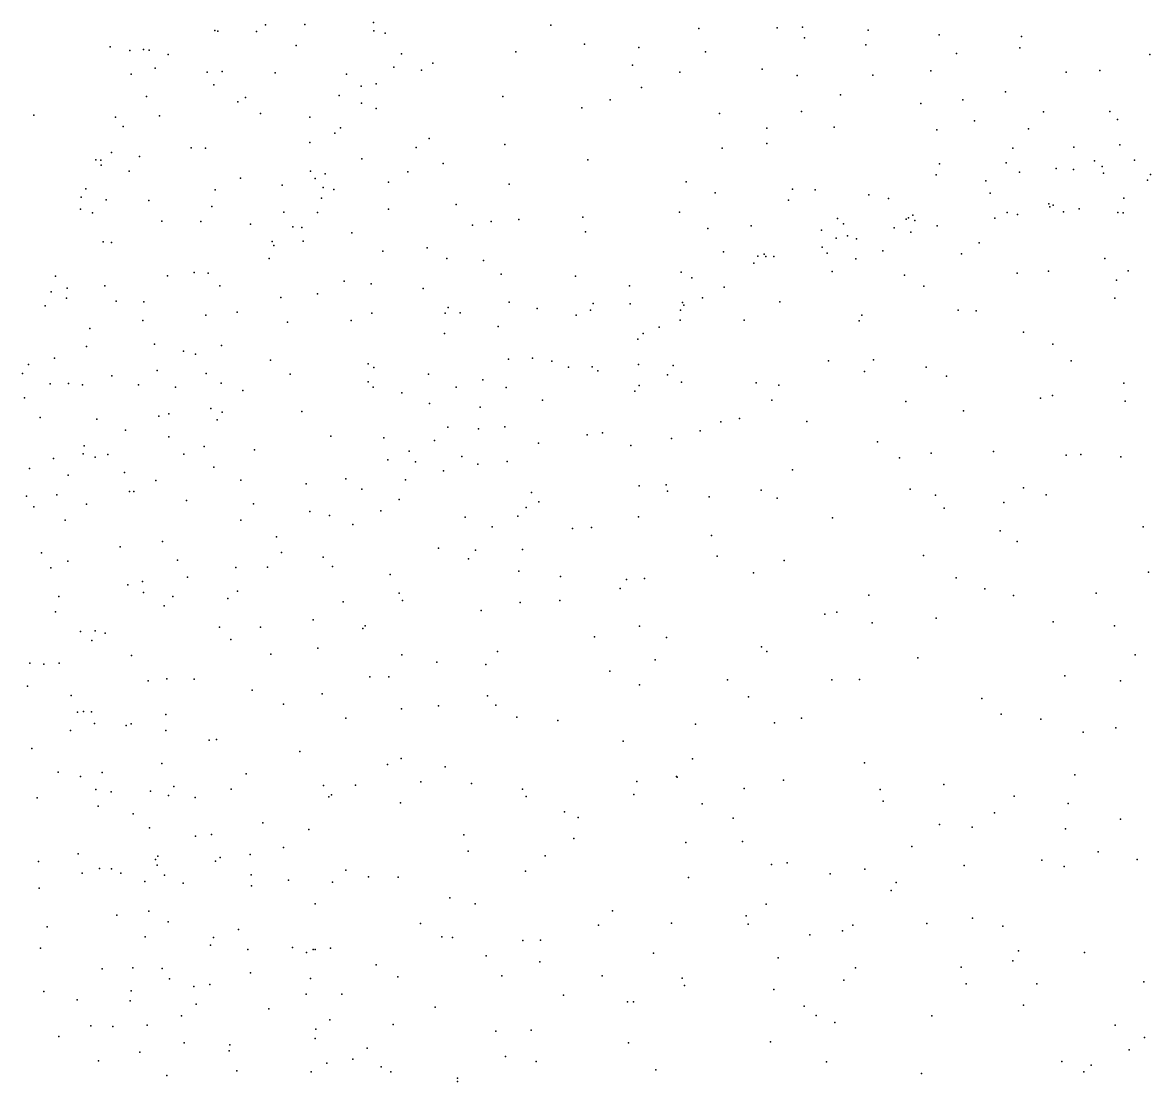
# Model space of a CAD drawing. Header units: metres. Extents: x -23.9 to 23.9, y -27.4 to 27.4.
# Drawn here: x -3.643 to -0.893, y -10.359 to -7.778 of the extents above; entities that cross this region are included whole.
import ezdxf

# ---------------------------------------------------------------- set-up
doc = ezdxf.new("R2010")
doc.units = ezdxf.units.M

msp = doc.modelspace()

# ---------------------------------------------------------------- linework, layer by layer
for p in [(-3.0503, -7.7839, 18.3637), (-2.9546, -7.7828, 18.5391), (-2.7872, -7.7782, 18.8921), (-3.1746, -7.7974, 18.1521), (-3.1669, -7.799, 16.9321), (-3.0727, -7.7996, 16.7126), (-2.7861, -7.7983, 16.0287), (-2.7588, -7.8041, 19.0961), (-2.3552, -7.7842, 19.999), (-1.9936, -7.7924, 14.8235), (-1.8026, -7.7911, 20.0875), (-1.7407, -7.7891, 21.3895), (-1.5813, -7.7966, 0.5067), (-1.4077, -7.8081, 19.973), (-3.4295, -7.837, 17.0934), (-2.9756, -7.834, 16.4217), (-2.273, -7.8312, 15.1416), (-2.1403, -7.8386, 15.0253), (-1.7363, -7.8151, 14.4679), (-1.587, -7.8321, 20.0774), (-1.2073, -7.8118, 19.9066), (-3.3815, -7.8466, 17.412), (-3.3483, -7.8435, 17.7852), (-3.334, -7.8458, 17.9239), (-3.2881, -7.8557, -0.1601), (-2.7192, -7.8542, 19.6095), (-2.4399, -7.8499, 15.2946), (-1.9774, -7.8494, 20.2017), (-1.3653, -7.8535, 20.9324), (-1.2115, -7.8394, 20.6529), (-0.8941, -7.8558, 20.1906), (-3.3196, -7.8891, 17.2504), (-2.7377, -7.8869, 15.6616), (-2.6429, -7.8769, 19.874), (-2.1559, -7.8823, 15.2279), (-1.8396, -7.8915, 0.4473), (-3.378, -7.9043, 17.6414), (-3.193, -7.8992, 16.6829), (-3.1566, -7.8973, 18.3229), (-3.0271, -7.9011, 16.633), (-2.8531, -7.9037, 18.8959), (-2.6705, -7.8943, 15.5103), (-2.0401, -7.8993, 14.9025), (-1.7544, -7.907, 20.2264), (-1.5699, -7.9064, 14.2296), (-1.4284, -7.8957, 22.0174), (-1.0981, -7.8987, 14.1328), (-1.0164, -7.895, 22.3892), (-3.1766, -7.9298, 16.9044), (-2.8177, -7.9333, 15.9768), (-2.7811, -7.9272, 15.8466), (-2.1337, -7.9363, 20.2955), (-1.2463, -7.9473, 20.1438), (-3.3411, -7.9582, 18.0654), (-3.1181, -7.9711, 18.4957), (-3.0996, -7.9612, 16.7487), (-2.8708, -7.9558, 16.1782), (-2.8165, -7.9745, 19.3375), (-2.4716, -7.9584, 15.5624), (-2.2105, -7.9662, 15.1179), (-1.6485, -7.9543, 14.3477), (-1.4522, -7.9755, 14.8633), (-1.35, -7.9668, 21.1917), (-3.6156, -8.0037, 17.1396), (-3.0625, -7.9997, 18.6215), (-2.7807, -7.9873, 19.8291), (-2.2795, -7.9863, 20.2506), (-1.9437, -7.9997, 14.7759), (-1.7432, -7.9951, 14.4882), (-1.1531, -7.9955, 22.0069), (-0.9915, -7.9947, 20.6927), (-3.4161, -8.0085, 17.7574), (-3.3094, -8.0058, 17.1789), (-2.9426, -8.009, 16.0556), (-1.3215, -8.018, 20.2732), (-0.9726, -8.0142, 20.1199), (-3.3981, -8.0318, 17.3746), (-2.8819, -8.0481, 16.3019), (-2.8678, -8.0348, 19.2027), (-1.8277, -8.0354, 20.4082), (-1.6638, -8.0334, 20.3691), (-1.4135, -8.0394, 21.4742), (-1.1899, -8.0376, 20.3675), (-3.2321, -8.0837, 16.4658), (-3.1972, -8.084, 16.9372), (-2.9429, -8.0702, -0.0595), (-2.6834, -8.0829, 15.659), (-2.6516, -8.0605, 20.0736), (-2.4673, -8.0755, 15.3723), (-1.9373, -8.0847, 20.4962), (-1.8284, -8.0726, 14.6191), (-1.2279, -8.0841, 14.1359), (-1.0791, -8.0821, 20.292), (-0.967, -8.0762, 14.2142), (-3.4642, -8.1126, 17.5871), (-3.4522, -8.1139, 17.9445), (-3.4263, -8.0948, 16.8613), (-3.3577, -8.1043, 17.2572), (-2.816, -8.11, 16.1351), (-2.2647, -8.1129, 15.2008), (-0.9318, -8.1139, 20.2447), (-3.4517, -8.1254, 18.0897), (-3.3833, -8.1401, 18.2375), (-2.9413, -8.1401, 19.0882), (-2.6174, -8.1217, 15.5167), (-1.4073, -8.1228, 14.1978), (-1.2445, -8.1205, 20.6701), (-1.1226, -8.1342, 20.8268), (-1.0805, -8.1363, 21.462), (-1.029, -8.1153, 20.59), (-1.0105, -8.1289, 20.733), (-3.112, -8.1576, 18.717), (-2.9296, -8.1579, 19.3204), (-2.9055, -8.1469, 19.517), (-2.7503, -8.1675, 20.1153), (-2.7035, -8.1418, -0.0037), (-2.025, -8.1662, 20.589), (-1.415, -8.1495, 20.605), (-1.2937, -8.164, 0.1972), (-1.212, -8.1425, 14.7368), (-1.0073, -8.1453, 20.9695), (-0.9001, -8.1622, 20.3772), (-0.8926, -8.1486, 14.696), (-3.4886, -8.1836, 17.7117), (-3.1733, -8.1862, -0.2483), (-3.0104, -8.1746, 16.6291), (-2.9103, -8.1805, 19.6937), (-2.8837, -8.185, 20.0253), (-2.4568, -8.1717, 20.3176), (-1.9543, -8.1935, 14.8135), (-1.7652, -8.184, 14.5414), (-1.7104, -8.1862, 20.5767), (-1.2831, -8.1942, 20.8706), (-3.4998, -8.2038, -0.4285), (-3.4395, -8.2106, 17.4152), (-3.3353, -8.212, 18.4251), (-2.9137, -8.2061, 15.8839), (-2.5857, -8.2217, 20.2836), (-1.7753, -8.2113, 0.2498), (-1.5795, -8.1982, 20.6085), (-1.5312, -8.2074, 14.8268), (-1.1404, -8.2201, 21.0859), (-1.1299, -8.2234, 21.551), (-0.9573, -8.2066, 21.2572), (-3.5021, -8.2328, 17.8919), (-3.4724, -8.2421, 18.2129), (-3.1816, -8.2266, 16.8986), (-3.0063, -8.2407, 19.024), (-2.9238, -8.2413, 16.5041), (-2.7508, -8.2334, 16.0279), (-2.0414, -8.2404, 14.9437), (-1.4723, -8.2477, 20.8666), (-1.242, -8.2409, 21.7873), (-1.2165, -8.2458, 21.2584), (-1.138, -8.2271, 21.3774), (-1.1048, -8.2398, 14.2273), (-1.0663, -8.2324, 21.7256), (-0.9725, -8.2415, 14.2394), (-0.9593, -8.2421, 21.9313), (-3.3038, -8.2619, 17.1411), (-3.2085, -8.2634, 18.6862), (-3.0874, -8.2692, 18.8736), (-2.9843, -8.2764, 19.5174), (-2.9618, -8.2776, 19.7803), (-2.5459, -8.2719, 15.4885), (-2.5002, -8.2628, 15.3794), (-2.433, -8.2579, 15.3848), (-2.2766, -8.2524, 20.5117), (-1.866, -8.2736, 14.6963), (-1.6554, -8.256, 20.7235), (-1.641, -8.2686, 22.0625), (-1.5177, -8.2783, 21.4879), (-1.4887, -8.2577, 21.9518), (-1.4827, -8.2543, 21.8134), (-1.4671, -8.2609, 21.6582), (-1.4126, -8.2738, 21.2889), (-1.2724, -8.2553, 22.0083), (-2.8403, -8.2904, 16.3303), (-2.2704, -8.2884, 15.2472), (-1.9717, -8.28, 20.7341), (-1.6946, -8.2843, 21.8511), (-1.6587, -8.3038, 21.4168), (-1.6317, -8.298, 20.8801), (-1.6096, -8.3054, 21.2582), (-1.4768, -8.2893, 20.9958), (-3.4466, -8.3129, 16.658), (-3.4262, -8.3142, 18.3976), (-3.0345, -8.3122, 19.1963), (-3.03, -8.322, 16.6645), (-2.9591, -8.3109, 20.0384), (-2.6566, -8.3274, 15.7948), (-1.693, -8.3256, 21.1267), (-1.3103, -8.3149, 14.2531), (-3.0419, -8.3532, 19.3944), (-2.7642, -8.3351, 20.2796), (-2.6088, -8.353, 15.6558), (-2.5188, -8.3585, 20.4597), (-1.9337, -8.3368, 14.8005), (-1.85, -8.3477, 21.2759), (-1.8342, -8.3425, 21.4222), (-1.8305, -8.3482, 21.0978), (-1.8112, -8.3487, 22.0195), (-1.6813, -8.3401, 14.5198), (-1.6107, -8.3541, 0.1276), (-1.5455, -8.3342, 14.3882), (-1.3536, -8.342, 22.1965), (-1.0035, -8.353, 22.2056), (-3.2248, -8.3877, 18.8058), (-2.0368, -8.387, 14.954), (-1.8594, -8.3647, 21.5772), (-1.6688, -8.3852, 22.217), (-1.1414, -8.3839, 22.2639), (-0.9472, -8.3836, -0.0055), (-3.563, -8.396, 18.0412), (-3.2895, -8.3957, 17.1054), (-3.1901, -8.3893, 18.9435), (-2.8592, -8.4089, 16.4096), (-2.7932, -8.4151, 15.6008), (-2.4763, -8.3912, 15.4547), (-2.2944, -8.3966, 20.6407), (-2.0108, -8.4003, 20.8363), (-1.4925, -8.3937, 22.282), (-1.2174, -8.3894, 0.03), (-0.9753, -8.4062, 14.3248), (-3.5737, -8.4347, 17.8527), (-3.5341, -8.4257, 17.5982), (-3.4422, -8.4203, 17.4097), (-3.1622, -8.4198, 19.1982), (-2.9242, -8.4391, 16.5285), (-2.6664, -8.4268, 15.9205), (-2.1632, -8.4197, -0.0092), (-1.9318, -8.4229, 21.8697), (-1.4453, -8.4205, 14.7269), (-3.5878, -8.469, 18.1733), (-3.5357, -8.4499, 18.3817), (-3.4151, -8.4575, 18.5857), (-3.3477, -8.4591, 17.2185), (-3.0129, -8.4484, 20.2219), (-2.4564, -8.4595, 20.5981), (-2.2513, -8.4626, 15.0515), (-2.1614, -8.4641, 20.8527), (-2.0336, -8.4604, 21.0409), (-2.0305, -8.4667, 21.2731), (-1.985, -8.449, 21.6166), (-1.796, -8.4587, 14.6861), (-0.9792, -8.45, 22.3502), (-3.1958, -8.4912, 15.9991), (-3.1195, -8.4839, 19.6746), (-2.7913, -8.4868, 16.2798), (-2.6124, -8.4867, -0.2146), (-2.6053, -8.4728, 20.5156), (-2.5762, -8.4861, 15.6685), (-2.388, -8.475, 15.3959), (-2.2932, -8.4914, 20.7961), (-2.2582, -8.4793, 15.2815), (-2.039, -8.4795, 21.4732), (-1.5968, -8.4917, 14.5132), (-1.3617, -8.4795, 14.3389), (-1.3174, -8.4807, 22.4249), (-3.4791, -8.5243, 16.3752), (-3.3497, -8.5044, 18.9163), (-2.997, -8.5083, -0.4041), (-2.8416, -8.5043, 20.3948), (-2.4829, -8.5191, 15.4908), (-2.0906, -8.5205, 21.6696), (-2.0395, -8.5036, 21.9928), (-1.883, -8.5035, 22.1637), (-1.6033, -8.5049, 22.3971), (-2.6141, -8.5363, 15.844), (-2.1426, -8.5499, 21.5305), (-2.1299, -8.5362, 21.3838), (-1.2021, -8.5332, 14.3768), (-3.4871, -8.5681, 18.7178), (-3.3215, -8.5622, 19.3072), (-3.2506, -8.5789, 19.6545), (-3.1578, -8.5651, 16.8518), (-1.1307, -8.5624, 14.6042), (-3.5656, -8.5966, 18.5661), (-3.2216, -8.5861, 19.7981), (-3.0384, -8.6009, 20.3656), (-2.4584, -8.5983, 15.1103), (-2.3993, -8.5962, 20.9565), (-2.3523, -8.6032, 15.3945), (-1.6774, -8.6027, 22.4516), (-1.5683, -8.6002, 22.5281), (-1.0861, -8.6029, 22.5668), (-3.6431, -8.634, 18.45), (-3.6288, -8.6116, 18.1635), (-3.3151, -8.6262, 17.1444), (-3.1957, -8.6335, 20.1036), (-2.9908, -8.6352, 16.6304), (-2.8006, -8.6101, 20.6127), (-2.7866, -8.6192, 16.3102), (-2.6534, -8.6353, 16.0133), (-2.3115, -8.6183, 21.1335), (-2.2542, -8.6177, 21.3702), (-2.2405, -8.627, 21.8813), (-2.1407, -8.6113, 22.0209), (-2.0705, -8.6365, -0.1281), (-2.0565, -8.6141, 15.0086), (-1.5899, -8.629, 14.5733), (-1.4398, -8.6181, 22.5737), (-3.5754, -8.659, 18.7856), (-3.5309, -8.658, 18.9469), (-3.4966, -8.6615, 19.0855), (-3.425, -8.639, 19.2741), (-3.3606, -8.6613, 19.588), (-3.1587, -8.6574, 20.3745), (-2.8004, -8.6539, -0.4217), (-2.5206, -8.6491, 20.9737), (-2.1398, -8.6625, 14.9449), (-2.0365, -8.6545, 22.1904), (-1.8539, -8.6564, 14.8368), (-1.7991, -8.6624, -0.0633), (-1.3896, -8.6403, 14.421), (-0.9577, -8.6571, -0.1891), (-3.2703, -8.6668, 19.9409), (-3.1057, -8.6749, 15.7682), (-2.7878, -8.6667, 20.7655), (-2.7184, -8.6809, 16.1746), (-2.5858, -8.6669, 15.8691), (-2.4639, -8.6675, 15.5089), (-2.1496, -8.6765, 15.1491), (-1.1316, -8.6873, 14.4638), (-3.6385, -8.6931, 17.9037), (-2.651, -8.7065, 20.9934), (-2.5274, -8.7157, -0.3436), (-2.3755, -8.6987, 21.3964), (-1.8155, -8.6986, 22.4575), (-1.4892, -8.7019, 14.5132), (-1.1608, -8.6941, 22.6519), (-0.9541, -8.7007, 22.6487), (-3.6004, -8.7407, 16.3308), (-3.462, -8.7452, 19.4986), (-3.3109, -8.738, 20.168), (-3.2863, -8.7316, 20.3067), (-3.1838, -8.7192, -0.6426), (-3.1567, -8.728, 20.5697), (-2.9619, -8.7259, 20.7483), (-1.8946, -8.7434, 14.818), (-1.3486, -8.7243, 22.6359), (-3.3922, -8.772, 19.8711), (-3.1683, -8.7466, 16.877), (-2.6062, -8.7647, 21.1814), (-2.5315, -8.7686, 21.3517), (-2.4668, -8.7639, 21.5365), (-1.9908, -8.773, 15.0232), (-1.9403, -8.7511, 22.42), (-1.7302, -8.7505, 22.5768), (-3.2867, -8.7876, 20.5151), (-2.8911, -8.7865, 20.9657), (-2.762, -8.7905, 16.3072), (-2.6387, -8.7968, 16.0298), (-2.2662, -8.7828, 15.3285), (-2.229, -8.7784, 22.1397), (-2.0609, -8.7918, 22.3407), (-1.5581, -8.7998, 14.6259), (-3.4929, -8.81, -0.8891), (-3.2006, -8.8114, 20.7357), (-3.0777, -8.8194, 16.7589), (-2.7007, -8.8231, 16.1785), (-2.3853, -8.8037, 22.0014), (-2.1594, -8.809, 15.2005), (-1.4274, -8.8278, 14.5182), (-1.2757, -8.8238, 14.5263), (-3.5678, -8.841, 17.6566), (-3.4951, -8.8292, 19.6772), (-3.4657, -8.8373, 20.0435), (-3.4355, -8.8307, 20.2308), (-3.2497, -8.8303, 17.0029), (-2.7521, -8.8441, 21.2399), (-2.6851, -8.8489, 21.3945), (-2.5719, -8.8362, 21.6196), (-2.5332, -8.855, 15.8089), (-2.461, -8.8477, 15.6125), (-1.5042, -8.8392, 22.6631), (-1.0981, -8.8327, 14.5305), (-1.0626, -8.8313, 22.7292), (-0.9649, -8.8371, 14.5334), (-3.6261, -8.8654, 19.3004), (-3.5321, -8.8818, 16.1008), (-3.3943, -8.8749, 20.5583), (-3.1766, -8.8621, 20.8844), (-2.6168, -8.8709, 21.7625), (-1.7657, -8.8681, 14.8559), (-3.318, -8.8941, 17.1416), (-3.1111, -8.8934, 21.0238), (-2.9516, -8.9029, 16.5753), (-2.8545, -8.8903, 16.4391), (-2.7095, -8.8931, -0.5554), (-2.1394, -8.9077, 14.8801), (-2.0732, -8.9049, 15.1653), (-3.6335, -8.9325, 19.7509), (-3.5598, -8.9294, -1.1924), (-3.3824, -8.9211, 17.2766), (-3.3715, -8.9209, 20.7667), (-2.8155, -8.9158, 21.4256), (-2.402, -8.9239, -0.4391), (-2.0706, -8.9207, 22.496), (-1.969, -8.9339, 15.0806), (-1.8422, -8.9181, 14.9527), (-1.8032, -8.9375, 22.6603), (-1.4785, -8.9159, 14.5921), (-1.4168, -8.9298, 22.7178), (-1.202, -8.9123, 14.523), (-1.1472, -8.9293, 22.7601), (-3.6153, -8.9585, 20.2444), (-3.4872, -8.9524, 17.4964), (-3.2429, -8.943, 21.0229), (-3.0796, -8.9516, 21.1981), (-2.7247, -8.9409, 21.7264), (-2.4151, -8.9599, 22.17), (-2.3844, -8.9467, 15.5041), (-1.3957, -8.9619, 14.5559), (-1.2505, -8.9477, -0.343), (-3.5389, -8.9907, 20.6113), (-3.1107, -8.9907, 16.7699), (-2.9422, -8.9696, 21.4054), (-2.8942, -8.9796, 21.5482), (-2.7695, -8.9683, 16.2574), (-2.5641, -8.984, 22.0383), (-2.4354, -8.9811, 15.6264), (-2.1408, -8.983, 15.2673), (-1.6683, -8.9854, 22.7032), (-2.8379, -9.0017, 15.2566), (-2.4977, -9.0071, 15.7505), (-2.3021, -9.0115, 22.3599), (-2.2558, -9.0091, 15.3889), (-1.2587, -9.0169, 22.782), (-0.9104, -9.0075, 14.555), (-3.3021, -9.0435, -0.975), (-3.0241, -9.032, 21.5156), (-1.9631, -9.0287, 22.6762), (-1.2174, -9.043, 14.554), (-3.5971, -9.0707, 20.7449), (-3.4054, -9.0561, 21.1435), (-3.0115, -9.0701, 21.7107), (-2.6288, -9.0597, 15.9536), (-2.5388, -9.0639, -0.6031), (-2.424, -9.0623, 22.2765), (-3.533, -9.0913, -1.4183), (-3.2655, -9.0885, 21.363), (-2.9099, -9.081, 16.4382), (-2.8873, -9.1041, 21.8141), (-2.556, -9.0857, 22.1408), (-1.9491, -9.0789, -0.3914), (-1.7859, -9.0893, 22.7219), (-1.4458, -9.0771, 14.6236), (-3.5739, -9.1077, 20.924), (-3.2412, -9.1297, 16.9008), (-3.1232, -9.1062, 21.6428), (-3.0461, -9.1059, 16.6263), (-2.7466, -9.1237, 16.1262), (-2.4326, -9.1156, 15.5843), (-2.3316, -9.1283, 22.4327), (-1.861, -9.1193, 14.9632), (-0.8973, -9.1176, 22.8505), (-3.3863, -9.1485, 21.3982), (-3.3507, -9.141, 17.2066), (-2.1856, -9.1576, 14.8424), (-2.1703, -9.1358, 22.625), (-2.1268, -9.1329, 15.2454), (-1.3663, -9.1319, 22.7857), (-1.2962, -9.1582, 14.5859), (-3.5545, -9.1773, 21.2042), (-3.3485, -9.1671, -1.2529), (-3.2764, -9.1774, 21.6461), (-3.1429, -9.1819, 16.7351), (-3.1192, -9.164, 15.4561), (-2.7249, -9.1694, 15.1026), (-1.5794, -9.1737, 14.7343), (-1.2264, -9.1749, -0.5003), (-1.0246, -9.1687, 22.8379), (-3.2974, -9.2002, 17.0463), (-2.8616, -9.1902, 16.2923), (-2.7164, -9.1868, 22.0295), (-2.5247, -9.2116, 22.2703), (-2.4294, -9.1917, 22.3662), (-2.3331, -9.1869, 15.4611), (-3.5629, -9.2147, 17.6427), (-2.9343, -9.2342, 21.8646), (-1.6867, -9.2204, 14.8218), (-1.6576, -9.215, -0.4574), (-1.5716, -9.241, 22.7681), (-1.4148, -9.2302, 14.4724), (-1.13, -9.2392, 14.5793), (-3.5019, -9.2624, 17.5227), (-3.4658, -9.2611, 15.7659), (-3.4418, -9.2664, 17.3962), (-3.1631, -9.2523, 21.767), (-3.0626, -9.2518, 16.588), (-2.8131, -9.2549, 21.9677), (-2.8075, -9.2484, 16.1621), (-2.1385, -9.2493, -0.5644), (-0.9803, -9.2483, 14.583), (-3.4738, -9.2842, 21.6387), (-3.1351, -9.2822, -1.1071), (-2.2485, -9.2754, 22.5944), (-2.0727, -9.2772, 22.7019), (-3.3777, -9.321, 17.2607), (-3.0379, -9.3176, 15.2735), (-2.9233, -9.3034, 16.3366), (-2.7178, -9.319, 15.9613), (-2.4846, -9.3115, 15.6303), (-1.841, -9.2995, 14.9517), (-1.8278, -9.3111, 22.7393), (-0.9295, -9.3196, -0.6416), (-3.6251, -9.3395, 17.7582), (-3.5913, -9.3424, -2.7979), (-3.5542, -9.3393, -3.4737), (-2.633, -9.3373, 15.831), (-2.5135, -9.3428, 14.9577), (-2.1002, -9.3312, 15.2018), (-1.4602, -9.3266, 22.7929), (-3.2914, -9.3781, 16.9483), (-3.225, -9.3787, 16.7706), (-2.796, -9.3726, 16.0694), (-2.7496, -9.3731, 22.129), (-2.2111, -9.3591, 15.3178), (-1.1011, -9.3705, 14.5957), (-3.6314, -9.3958, 21.5538), (-3.3369, -9.3828, 17.1047), (-3.0829, -9.4051, 16.5518), (-2.139, -9.3928, 22.7055), (-1.9244, -9.3806, 15.0344), (-1.6692, -9.3807, 14.8623), (-1.602, -9.3798, 22.7785), (-0.9656, -9.3828, 22.8688), (-3.5244, -9.4188, -1.9485), (-2.9128, -9.4144, 16.2532), (-2.5094, -9.4192, 22.4191), (-1.8726, -9.4217, -0.6007), (-1.3035, -9.4255, 14.6927), (-3.5089, -9.4589, -2.2889), (-3.4942, -9.4577, -3.7976), (-3.475, -9.4581, 17.4632), (-3.0068, -9.4398, 21.9452), (-2.7192, -9.451, 15.9348), (-2.629, -9.4434, 22.3211), (-2.4888, -9.4423, -0.857), (-3.4673, -9.4867, -2.5377), (-3.3779, -9.4872, 17.2021), (-3.2937, -9.4645, 15.4553), (-2.8548, -9.474, 22.0816), (-2.4375, -9.4712, 15.5505), (-2.3379, -9.4795, 22.5695), (-2.0017, -9.488, 15.1215), (-1.8097, -9.485, 14.5802), (-1.7439, -9.4734, 22.7685), (-1.257, -9.4643, 22.8361), (-1.1601, -9.4765, -0.7141), (-3.5259, -9.5035, 21.6623), (-3.3902, -9.4919, 21.7634), (-3.2937, -9.5037, 16.9021), (-1.057, -9.5075, 22.8537), (-0.9766, -9.4977, 14.6257), (-3.188, -9.5275, -1.5969), (-3.1698, -9.5257, 16.627), (-2.1786, -9.53, 15.27), (-3.6204, -9.548, 17.7444), (-2.9672, -9.5553, 22.0283), (-3.3034, -9.5846, -1.8741), (-2.7528, -9.5869, 15.0156), (-2.7201, -9.5719, -1.0859), (-2.6127, -9.5925, 15.7697), (-2.0093, -9.5728, 22.7429), (-1.5896, -9.583, 14.4492), (-3.5559, -9.6054, 17.6247), (-3.5014, -9.6157, -4.5441), (-3.4492, -9.6058, -4.1225), (-3.098, -9.6095, 21.997), (-2.048, -9.6159, 15.1945), (-2.0468, -9.6175, -0.7864), (-1.7873, -9.6247, 22.7791), (-1.0768, -9.6116, 14.6899), (-3.4641, -9.6477, 17.4327), (-3.427, -9.6535, 17.301), (-3.3307, -9.6514, -3.6388), (-3.274, -9.6399, 21.8755), (-3.1341, -9.6465, 16.5124), (-2.9095, -9.6378, 16.1721), (-2.8311, -9.6368, 16.0645), (-2.6722, -9.6292, 22.3371), (-2.5482, -9.6332, 22.4369), (-2.4241, -9.6472, 15.5225), (-2.1448, -9.6281, 22.7304), (-1.8837, -9.6448, 15.0931), (-1.5518, -9.648, 14.8935), (-1.3966, -9.6351, 14.8168), (-3.6074, -9.6679, 21.6269), (-3.2872, -9.6625, -2.7081), (-3.2223, -9.6673, 16.643), (-2.896, -9.6657, 22.167), (-2.8895, -9.6607, -1.3467), (-2.7213, -9.6801, 15.9077), (-2.4146, -9.6643, 22.5504), (-2.1525, -9.6601, 15.2795), (-1.5446, -9.6764, 22.818), (-1.225, -9.6638, 22.8391), (-3.4585, -9.6886, 21.7432), (-3.3736, -9.7072, 17.0922), (-2.3218, -9.7023, 15.4093), (-1.9859, -9.6827, 14.6184), (-1.2731, -9.7043, 14.8265), (-1.0936, -9.6818, 22.8034), (-3.0571, -9.7288, 16.3633), (-2.288, -9.7158, -0.9662), (-1.9103, -9.7172, 22.7723), (-1.4072, -9.7331, 22.8432), (-0.9657, -9.7199, 14.8004), (-3.3338, -9.7413, 16.9391), (-3.2211, -9.7613, -2.2128), (-3.1827, -9.7574, -2.9248), (-2.9448, -9.7452, -1.5738), (-2.5668, -9.7581, 15.6849), (-1.3272, -9.7391, -0.8675), (-1.0995, -9.7432, 14.3324), (-3.0066, -9.7892, 22.044), (-2.2986, -9.7669, 14.7507), (-2.0256, -9.7769, 15.232), (-1.8877, -9.7746, 15.1382), (-1.4745, -9.7862, 14.9544), (-3.5074, -9.8041, 17.5156), (-3.3191, -9.8179, -4.2914), (-3.3134, -9.81, 21.8729), (-3.1608, -9.8134, 21.9603), (-3.0883, -9.8057, 15.1265), (-2.5564, -9.7978, 22.4678), (-2.3688, -9.8092, 15.4739), (-1.0202, -9.7996, 22.7473), (-0.9246, -9.8179, 14.9014), (-3.6039, -9.8231, 17.7021), (-3.4554, -9.8401, 21.77), (-3.4259, -9.8407, -4.6774), (-3.3152, -9.8321, 15.2492), (-3.1723, -9.8221, -3.4186), (-2.8546, -9.8441, 15.0032), (-2.4168, -9.8465, 22.5901), (-1.8166, -9.8308, 22.7975), (-1.7781, -9.8265, 15.0839), (-1.5888, -9.8418, 15.0354), (-1.3472, -9.8326, 14.9652), (-1.1577, -9.82, 14.905), (-1.1033, -9.8351, -0.9368), (-3.4976, -9.8519, -4.9101), (-3.4035, -9.8513, 17.1504), (-3.3452, -9.8718, 16.9771), (-3.2971, -9.8564, 16.8011), (-3.0859, -9.8555, 16.3939), (-2.9947, -9.8685, 16.268), (-2.8869, -9.8733, 16.1134), (-2.7998, -9.8605, 22.246), (-2.7272, -9.8615, 15.8921), (-2.0194, -9.8624, 22.7733), (-1.6734, -9.8533, 22.8079), (-1.5129, -9.8739, 22.8203), (-3.6024, -9.8884, 21.6661), (-3.2512, -9.8758, 16.668), (-3.085, -9.8827, -2.5308), (-1.5247, -9.8939, 14.3605), (-2.9296, -9.9263, 22.0034), (-2.6008, -9.9115, 14.8632), (-2.5394, -9.9267, 15.637), (-1.8299, -9.9275, 15.1629), (-3.4128, -9.9541, 17.2859), (-3.3348, -9.9438, 21.796), (-2.2048, -9.943, 22.7445), (-1.8787, -9.9559, -0.9649), (-3.5832, -9.9825, 17.7823), (-3.2881, -9.9699, 16.8862), (-2.6727, -9.974, 22.34), (-2.2383, -9.9787, 15.4542), (-2.0606, -9.9733, 15.335), (-1.874, -9.9759, 22.7714), (-1.618, -9.9785, -0.9871), (-1.4379, -9.9742, 15.1204), (-1.3269, -9.9615, 22.7621), (-1.2528, -9.981, 15.0795), (-3.3438, -10.0069, 17.1093), (-3.1774, -10.008, 16.6135), (-3.1167, -9.9886, 21.8607), (-2.621, -10.0067, 15.8002), (-2.5945, -10.008, -1.4566), (-1.7235, -10.0016, 22.7821), (-1.6434, -9.992, 15.1327), (-3.5994, -10.0342, 21.6193), (-3.185, -10.0272, -4.2539), (-3.0936, -10.0376, 16.5077), (-2.9846, -10.0324, -3.1895), (-2.9344, -10.0375, -2.0443), (-2.9298, -10.038, -2.9056), (-2.8923, -10.0343, 16.212), (-2.4234, -10.0153, 15.5922), (-2.3798, -10.0152, 14.7304), (-2.9507, -10.0452, 21.8946), (-2.5122, -10.0534, 15.7018), (-2.1044, -10.0467, 14.5914), (-1.8001, -10.0582, 15.2272), (-1.2285, -10.0649, 14.3002), (-1.2142, -10.0405, 22.7102), (-1.0536, -10.045, 22.6725), (-3.4487, -10.0848, 17.5302), (-3.3741, -10.0824, 17.2868), (-3.3028, -10.0842, 21.7147), (-3.0871, -10.0942, -4.0014), (-2.7806, -10.0752, 16.0719), (-2.3815, -10.0675, -1.333), (-1.612, -10.0822, 22.7813), (-1.3539, -10.0807, 15.1896), (-3.2847, -10.109, 17.016), (-2.9407, -10.1084, 16.3244), (-2.7276, -10.1042, 22.2596), (-2.4745, -10.1017, 22.4954), (-2.2298, -10.1019, 22.6982), (-2.0347, -10.1073, 22.7374), (-1.6401, -10.1121, 15.2117), (-1.3416, -10.121, 22.7119), (-1.1695, -10.1211, 15.1889), (-0.9088, -10.1166, 15.1643), (-3.5914, -10.1399, 15.3526), (-3.3786, -10.1382, 15.1879), (-3.2251, -10.1278, 16.8366), (-3.1868, -10.1229, 16.7041), (-2.9516, -10.1468, -3.4503), (-2.8641, -10.1464, 21.9257), (-2.3239, -10.149, 15.5864), (-2.0285, -10.1251, 15.3815), (-1.8109, -10.1355, 22.7547), (-3.5098, -10.1607, -5.3846), (-3.3806, -10.1627, 21.6275), (-3.2194, -10.1709, -4.5863), (-2.1678, -10.1654, 15.4911), (-2.1533, -10.1655, -1.275), (-1.7368, -10.1755, -1.1031), (-1.2024, -10.1737, 22.6628), (-3.2554, -10.1996, 21.6571), (-3.0428, -10.1822, 16.515), (-2.6365, -10.1785, -1.8063), (-1.7074, -10.1984, 15.2909), (-1.4261, -10.1997, 15.2451), (-3.4762, -10.2233, 17.7671), (-3.4226, -10.2256, 17.5794), (-3.3392, -10.2223, 17.3092), (-2.8939, -10.2094, 21.808), (-2.7392, -10.2208, 16.0935), (-1.6619, -10.2156, 22.7532), (-0.9789, -10.2222, 15.2345), (-3.555, -10.2497, 17.967), (-2.9298, -10.2546, 16.3909), (-2.9278, -10.2319, -3.6775), (-2.4893, -10.237, 15.815), (-2.403, -10.2342, 22.5361), (-0.9067, -10.2523, 22.5182), (-3.2491, -10.265, -4.8256), (-3.1394, -10.2849, 21.6497), (-3.1375, -10.2696, 16.7026), (-2.8028, -10.2781, 21.9412), (-2.1657, -10.2651, 22.6862), (-1.8188, -10.2624, 15.3693), (-0.9446, -10.282, -1.0746), (-3.4578, -10.3091, 21.5098), (-3.3575, -10.2881, 17.4289), (-2.8376, -10.3047, 14.8839), (-2.4656, -10.2981, 14.7088), (-2.3909, -10.3104, 15.7565), (-1.6826, -10.3118, 15.3585), (-1.1088, -10.3106, 15.3237), (-3.1209, -10.3333, 15.0152), (-2.9396, -10.3355, 21.7025), (-2.901, -10.3144, -4.095), (-2.7683, -10.3237, -3.1155), (-2.7447, -10.3362, 16.1877), (-2.0986, -10.3312, 15.5195), (-1.451, -10.34, 15.3147), (-1.0549, -10.3359, 14.2548), (-1.0373, -10.3193, 22.5537), (-3.2913, -10.3446, 17.2704), (-2.5828, -10.351, 22.3271), (-2.5828, -10.3592, -2.0229)]:
    msp.add_point(p)

doc.saveas('drawing.dxf')
